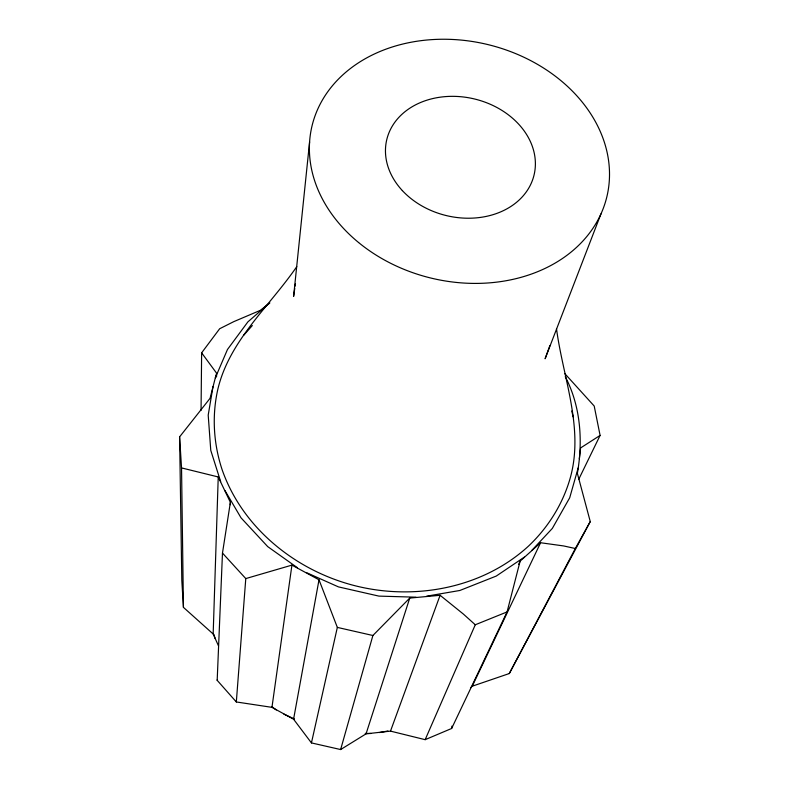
<?xml version="1.0" encoding="UTF-8"?>
<svg xmlns="http://www.w3.org/2000/svg" width="789" height="789" viewBox="0 0 789 789"><rect width="100%" height="100%" fill="white"/><g stroke="black" fill="none" stroke-linecap="round" stroke-linejoin="round"><path stroke-width="1.18" d="M201.057 410.349L201.629 352.841L219.667 328.737L233.791 321.636L260.35 310.343L269.838 302.848L247.894 321.863L227.469 349.507L215.328 377.823L210.052 398.317L179.596 436.879L181.815 580.507L183.442 607.372L213.168 634.001L218.514 645.905M216.521 376.895L216.59 374.45M213.168 634.001L218.237 476.96L181.539 467.916L179.596 436.879M470.53 687.821L472.226 686.213L509.29 673.54L590.261 521.578L577.37 473.361C583.081 440.814 580.694 406.266 565.249 376.629M590.261 521.578L575.329 548.513L563.681 545.949L540.593 542.743L520.119 561.147L507.071 611.929L451.624 728.484L425.163 739.668L390.496 731.117L366.057 733.849L340.631 749.55L311.438 742.913L293.577 719.213L271.958 707.348L236.325 701.963L217.182 680.325L222.478 553.089L230.378 502.327L218.237 476.96M230.26 504.773L230.378 502.327M236.325 701.963L245.783 578.584L222.478 553.089M309.604 141.872L293.607 296.427L294.77 288.409M579.353 458.833L580.586 447.945L600.094 435.42L594.206 406.039L564.776 373.582M271.958 707.348L291.93 565.121L319.012 579.797L337.337 627.403L311.438 742.913M451.624 728.484L451.949 726.097M295.096 286.121L295.431 283.823M213.01 386.6L208.207 415.113L210.771 450.371L220.673 481.655M293.577 719.213L319.012 579.797M217.182 680.325L217.36 679.585M215.328 377.823L216.62 373.217L201.629 352.841M340.631 749.55L372.891 635.5L409.738 598.082L440.104 595.291L463.36 614.049L475.274 624.77L507.071 611.929M578.199 467.847L569.707 497.77L552.33 528.423L531.697 550.525M366.057 733.849L409.738 598.082M549.844 345.7L545.1 358.768L600.932 213.967M390.496 731.117L440.104 595.291M425.163 739.668L475.274 624.77M518.57 564.5L520.119 561.147M472.226 686.213L540.593 542.743M578.662 479.456L600.094 435.42M509.29 673.54L575.329 548.513M296.782 266.623C269.542 306.31 229.668 340.266 217.951 388.76C211.748 415.576 213.503 443.783 222.173 469.849C242.706 528.502 296.388 571.157 355.79 585.931C415.32 600.715 482.829 588.13 528.64 545.978C548.611 527.032 563.504 502.938 570.694 476.319C583.752 426.928 562.912 377.349 556.501 328.688M243.801 335.167L252.322 325.541M524.399 557.103L496.232 576.078L459.849 590.478L426.691 596.168M245.783 578.584L291.93 565.121M379.509 732.567L387.932 730.979M365.208 733.395L370.909 733.504M415.971 597.184L378.888 596.109L338.412 586.878L306.98 572.863M337.337 627.403L372.891 635.5M283.882 714.153L294.415 718.957M297.414 567.725L267.727 546.629L241.02 517.821L224.954 490.541M271.702 706.599L276.268 709.952M213.878 634.386L215.101 638.459M571.759 411L573.159 416.858M181.539 467.916L183.442 607.372M358.591 242.529A151.606 120.155 13.5 0 0 606.11 199.676A151.606 120.155 13.5 0 0 413.643 41.778A151.606 120.155 13.5 0 0 358.591 242.529M402.351 190.593A75.744 59.984 13.5 0 0 530.524 184.813A75.744 59.984 13.5 0 0 448.389 96.426A75.744 59.984 13.5 0 0 402.351 190.593"/></g></svg>
